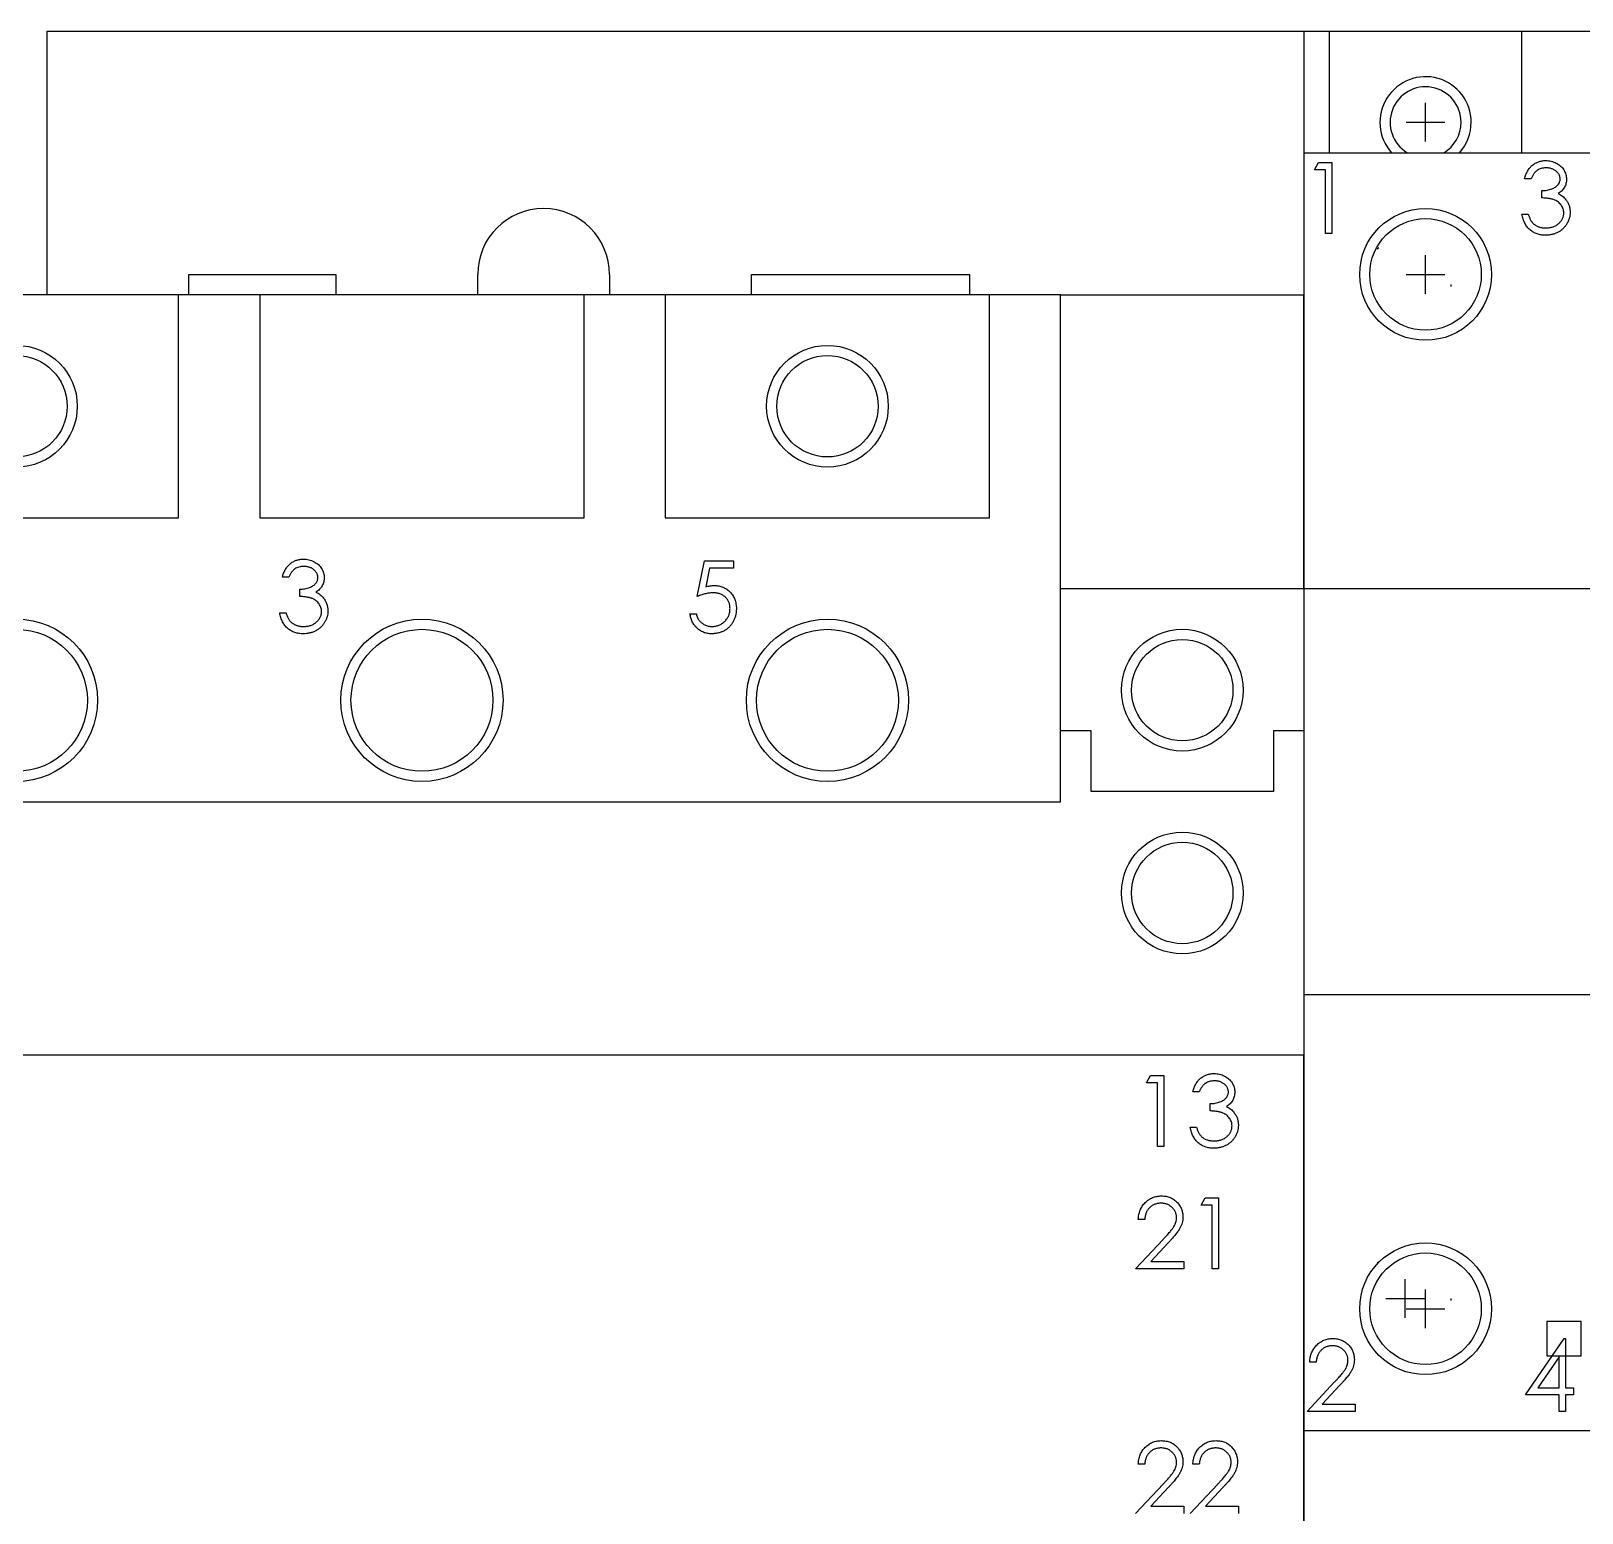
# Model space of a CAD drawing. Extents: x 299548 to 300348, y 295959 to 297159.
# Drawn here: x 299975.1 to 300051.6, y 296334.8 to 296407.9 of the extents above; entities that cross this region are included whole.
import ezdxf

# ---------------------------------------------------------------- set-up
doc = ezdxf.new("R2010")
doc.units = 0
doc.header["$MEASUREMENT"] = 0
doc.linetypes.add('ACAD_ISO07W100', pattern=[3, 0, -3])
for name, color, linetype in [('PV-1A6A', 7, 'Continuous'), ('PV-2418', 7, 'Continuous'), ('PV-2A84', 7, 'Continuous')]:
    doc.layers.add(name, color=color, linetype=linetype)

# ---------------------------------------------------------------- blocks, each defined once
blk = doc.blocks.new('Manufacturer上海良信PartName接触器SeriesNDC1ShellFrameLimitingCurrentRemarkPartTypeMinCurrent12.1MaxCurrent18Poles3PMinPower0MaxPower0LibType3DelFlgfalseUpdateDate2023-01-0100000')
for p, q in [((-16.5, 32.048), (-16.5, 33.952)), ((-16.5, 32.048), (-16.5, 33.952)), ((-17.452, 33), (-15.548, 33)), ((-17.452, 33), (-15.548, 33)), ((-16.5, 24.548), (-16.5, 26.452)), ((-17.452, 25.5), (-15.548, 25.5)), ((-17.5, -25.952), (-17.5, -24.048)), ((-18.452, -25), (-16.548, -25)), ((-16.5, -26.452), (-16.5, -24.548)), ((-17.452, -25.5), (-15.548, -25.5))]:
    blk.add_line(p, q)
at = {"color": 3}
for p, q in [((-8.82, -26.123), (-10.513, -26.123)), ((-10.513, -26.123), (-10.513, -27.815)), ((-8.82, -27.815), (-8.82, -26.123)), ((-10.513, -27.815), (-8.82, -27.815))]:
    blk.add_line(p, q, dxfattribs=at)
at = {"linetype": 'ACAD_ISO07W100', "ltscale": 3}
for centre in [(-17.5, 25), (-17.5, -25)]:
    blk.add_circle(centre, 2.25, dxfattribs=at)
at = {"layer": 'PV-2A84'}
for p, q in [((-22.5, 37.5), (-21.25, 37.5)), ((-22.5, 37.5), (-22.5, 31.5)), ((-21.25, 37.5), (-11.75, 37.5)), ((-21.25, 37.5), (-21.25, 31.5)), ((-11.75, 37.5), (11.75, 37.5)), ((-11.75, 31.5), (-11.75, 37.5)), ((-22.5, 31.5), (22.5, 31.5)), ((-22.5, 31.5), (-22.5, 10)), ((-21.978, 30.664), (-21.773, 31.023)), ((-21.44, 30.664), (-21.978, 30.664)), ((-21.773, 31.023), (-21.126, 31.023)), ((-21.44, 27.523), (-21.44, 30.664)), ((-21.126, 31.023), (-21.126, 27.523)), ((-11.299, 30.215), (-11.613, 30.215)), ((-10.76, 29.273), (-10.76, 29.632)), ((-11.748, 28.465), (-11.433, 28.465)), ((-21.126, 27.523), (-21.44, 27.523)), ((-22.5, 10), (-22.5, -10)), ((22.5, 10), (-22.5, 10)), ((-22.5, -10), (-22.5, -31.5)), ((-22.5, -10), (22.5, -10)), ((-11.577, -29.751), (-9.666, -26.969)), ((-9.666, -26.969), (-9.603, -26.969)), ((-9.603, -26.969), (-9.603, -29.392)), ((-21.898, -28.136), (-22.212, -28.136)), ((-9.917, -27.872), (-10.96, -29.392)), ((-9.917, -29.392), (-9.917, -27.872)), ((-22.346, -30.559), (-20.989, -29.11)), ((-20.721, -29.265), (-21.597, -30.2)), ((-9.917, -29.751), (-11.577, -29.751)), ((-10.96, -29.392), (-9.917, -29.392)), ((-9.917, -30.559), (-9.917, -29.751)), ((-9.603, -29.392), (-9.199, -29.392)), ((-9.199, -29.751), (-9.603, -29.751)), ((-9.603, -29.751), (-9.603, -30.559)), ((-9.199, -29.392), (-9.199, -29.751)), ((-19.968, -30.559), (-22.346, -30.559)), ((-21.597, -30.2), (-19.968, -30.2)), ((-19.968, -30.2), (-19.968, -30.559)), ((-9.603, -30.559), (-9.917, -30.559)), ((-22.5, -31.5), (22.5, -31.5)), ((-22.5, -31.5), (-22.5, -37.5))]:
    blk.add_line(p, q, dxfattribs=at)
for centre, radius in [((-16.5, 25.5), 3.25), ((-16.5, 25.5), 2.75), ((-16.5, -25.5), 3.25), ((-16.5, -25.5), 2.75)]:
    blk.add_circle(centre, radius, dxfattribs=at)
for radius, start, end in [(2.25, 0, 221.81031), (1.75, 0, 238.99728), (1.75, 301.00272, 0), (2.25, 318.18969, 0)]:
    blk.add_arc((-16.5, 33), radius, start, end, dxfattribs=at)
for points, knots in [([(-11.613, 30.215), (-11.604, 30.251), (-11.588, 30.319), (-11.553, 30.418), (-11.515, 30.511), (-11.47, 30.597), (-11.42, 30.678), (-11.364, 30.752), (-11.302, 30.82), (-11.235, 30.881), (-11.163, 30.936), (-11.088, 30.983), (-11.01, 31.023), (-10.928, 31.056), (-10.843, 31.081), (-10.755, 31.099), (-10.664, 31.111), (-10.602, 31.112), (-10.571, 31.113)], [0, 0, 0, 0, 0.072625, 0.141977, 0.208985, 0.273957, 0.336889, 0.398745, 0.460116, 0.520825, 0.580994, 0.640152, 0.698622, 0.757271, 0.816427, 0.876254, 0.937165, 1, 1, 1, 1]), ([(-10.567, 30.754), (-10.607, 30.752), (-10.685, 30.75), (-10.797, 30.726), (-10.901, 30.688), (-10.981, 30.643), (-11.04, 30.598), (-11.082, 30.559), (-11.123, 30.515), (-11.161, 30.465), (-11.199, 30.411), (-11.234, 30.35), (-11.268, 30.285), (-11.288, 30.239), (-11.299, 30.215)], [0, 0, 0, 0, 0.122712, 0.239685, 0.351816, 0.463766, 0.520818, 0.579448, 0.640604, 0.705298, 0.773634, 0.844669, 0.920057, 1, 1, 1, 1]), ([(-10.571, 31.113), (-10.525, 31.111), (-10.435, 31.109), (-10.302, 31.084), (-10.174, 31.044), (-10.052, 30.99), (-9.939, 30.923), (-9.838, 30.843), (-9.752, 30.752), (-9.679, 30.651), (-9.622, 30.543), (-9.579, 30.432), (-9.554, 30.319), (-9.551, 30.242), (-9.549, 30.203)], [0, 0, 0, 0, 0.090254, 0.17854, 0.266093, 0.354631, 0.441886, 0.525747, 0.608114, 0.690197, 0.770821, 0.848326, 0.924012, 1, 1, 1, 1]), ([(-9.863, 30.205), (-9.863, 30.223), (-9.864, 30.259), (-9.875, 30.313), (-9.89, 30.364), (-9.912, 30.414), (-9.94, 30.461), (-9.975, 30.507), (-10.016, 30.551), (-10.063, 30.591), (-10.113, 30.63), (-10.168, 30.663), (-10.227, 30.691), (-10.289, 30.714), (-10.354, 30.732), (-10.422, 30.744), (-10.493, 30.752), (-10.542, 30.753), (-10.567, 30.754)], [0, 0, 0, 0, 0.055275, 0.109966, 0.163247, 0.218076, 0.273301, 0.330909, 0.390995, 0.454176, 0.518862, 0.583311, 0.648517, 0.715031, 0.782502, 0.852323, 0.924928, 1, 1, 1, 1]), ([(-10.76, 29.632), (-10.717, 29.633), (-10.632, 29.634), (-10.508, 29.652), (-10.39, 29.676), (-10.279, 29.713), (-10.179, 29.755), (-10.092, 29.805), (-10.019, 29.861), (-9.961, 29.923), (-9.917, 29.989), (-9.886, 30.058), (-9.867, 30.13), (-9.864, 30.18), (-9.863, 30.205)], [0, 0, 0, 0, 0.1101656, 0.2157873, 0.3180274, 0.417574, 0.5116505, 0.5961621, 0.6729345, 0.7436696, 0.810677, 0.874059, 0.9366963, 1, 1, 1, 1]), ([(-9.549, 30.203), (-9.55, 30.166), (-9.552, 30.094), (-9.572, 29.988), (-9.604, 29.889), (-9.649, 29.795), (-9.708, 29.707), (-9.778, 29.625), (-9.862, 29.549), (-9.925, 29.506), (-9.958, 29.483)], [0, 0, 0, 0, 0.128068, 0.250608, 0.37063, 0.490072, 0.610375, 0.734313, 0.863217, 1, 1, 1, 1]), ([(-9.683, 28.533), (-9.685, 28.565), (-9.688, 28.63), (-9.711, 28.726), (-9.75, 28.818), (-9.803, 28.905), (-9.869, 28.986), (-9.945, 29.058), (-10.033, 29.118), (-10.114, 29.159), (-10.186, 29.187), (-10.247, 29.206), (-10.316, 29.221), (-10.391, 29.236), (-10.474, 29.249), (-10.563, 29.259), (-10.659, 29.267), (-10.726, 29.271), (-10.76, 29.273)], [0, 0, 0, 0, 0.066909, 0.133485, 0.201035, 0.271234, 0.34288, 0.413836, 0.485977, 0.56023, 0.599884, 0.644055, 0.691892, 0.744688, 0.801492, 0.862858, 0.929328, 1, 1, 1, 1]), ([(-9.958, 29.483), (-9.92, 29.465), (-9.847, 29.43), (-9.746, 29.36), (-9.655, 29.279), (-9.604, 29.216), (-9.578, 29.185)], [0, 0, 0, 0, 0.2538796, 0.5030089, 0.7502911, 1, 1, 1, 1]), ([(-9.578, 29.185), (-9.561, 29.162), (-9.528, 29.116), (-9.487, 29.042), (-9.449, 28.968), (-9.42, 28.891), (-9.398, 28.812), (-9.382, 28.731), (-9.372, 28.647), (-9.37, 28.591), (-9.369, 28.563)], [0, 0, 0, 0, 0.128136, 0.254173, 0.378112, 0.501712, 0.623986, 0.747096, 0.872875, 1, 1, 1, 1]), ([(-10.58, 27.433), (-10.618, 27.434), (-10.691, 27.436), (-10.799, 27.448), (-10.903, 27.469), (-11.001, 27.498), (-11.095, 27.534), (-11.184, 27.579), (-11.268, 27.633), (-11.348, 27.695), (-11.422, 27.764), (-11.488, 27.842), (-11.549, 27.927), (-11.602, 28.02), (-11.65, 28.12), (-11.689, 28.228), (-11.723, 28.344), (-11.739, 28.424), (-11.748, 28.465)], [0, 0, 0, 0, 0.065541, 0.128963, 0.190377, 0.250092, 0.308548, 0.366398, 0.424542, 0.48317, 0.542243, 0.601739, 0.662506, 0.724856, 0.789128, 0.856346, 0.926295, 1, 1, 1, 1]), ([(-11.433, 28.465), (-11.425, 28.438), (-11.409, 28.386), (-11.382, 28.311), (-11.351, 28.241), (-11.318, 28.178), (-11.284, 28.12), (-11.245, 28.068), (-11.204, 28.021), (-11.174, 27.995), (-11.159, 27.982)], [0, 0, 0, 0, 0.14977, 0.291316, 0.425966, 0.55216, 0.671527, 0.786122, 0.895325, 1, 1, 1, 1]), ([(-9.369, 28.563), (-9.371, 28.514), (-9.375, 28.416), (-9.407, 28.272), (-9.456, 28.13), (-9.527, 27.995), (-9.613, 27.869), (-9.715, 27.756), (-9.832, 27.659), (-9.963, 27.577), (-10.105, 27.512), (-10.256, 27.467), (-10.415, 27.438), (-10.525, 27.435), (-10.58, 27.433)], [0, 0, 0, 0, 0.0796483, 0.1589217, 0.2396195, 0.3226094, 0.4060346, 0.4876021, 0.5696846, 0.6530361, 0.7374357, 0.8224778, 0.9097477, 1, 1, 1, 1]), ([(-10.575, 27.792), (-10.542, 27.793), (-10.478, 27.794), (-10.384, 27.805), (-10.295, 27.821), (-10.212, 27.846), (-10.133, 27.877), (-10.06, 27.916), (-9.991, 27.961), (-9.928, 28.013), (-9.871, 28.069), (-9.821, 28.128), (-9.778, 28.189), (-9.744, 28.253), (-9.716, 28.32), (-9.698, 28.389), (-9.685, 28.46), (-9.684, 28.508), (-9.683, 28.533)], [0, 0, 0, 0, 0.076072, 0.148752, 0.218403, 0.28576, 0.350598, 0.414964, 0.478069, 0.541761, 0.60435, 0.664075, 0.721464, 0.777587, 0.832644, 0.887844, 0.94346, 1, 1, 1, 1]), ([(-11.159, 27.982), (-11.14, 27.966), (-11.101, 27.936), (-11.037, 27.898), (-10.97, 27.864), (-10.898, 27.839), (-10.823, 27.817), (-10.744, 27.803), (-10.66, 27.794), (-10.604, 27.793), (-10.575, 27.792)], [0, 0, 0, 0, 0.118271, 0.236178, 0.355663, 0.475904, 0.600127, 0.728608, 0.861313, 1, 1, 1, 1]), ([(-22.212, -28.136), (-22.21, -28.094), (-22.206, -28.012), (-22.187, -27.893), (-22.16, -27.779), (-22.122, -27.671), (-22.074, -27.568), (-22.018, -27.471), (-21.95, -27.38), (-21.874, -27.296), (-21.791, -27.219), (-21.702, -27.152), (-21.608, -27.096), (-21.51, -27.049), (-21.407, -27.013), (-21.299, -26.987), (-21.186, -26.971), (-21.109, -26.97), (-21.07, -26.969)], [0, 0, 0, 0, 0.068791, 0.135103, 0.198979, 0.261904, 0.323495, 0.385195, 0.446969, 0.509765, 0.572251, 0.633405, 0.693251, 0.752583, 0.812579, 0.873275, 0.93555, 1, 1, 1, 1]), ([(-21.086, -27.328), (-21.114, -27.329), (-21.167, -27.33), (-21.246, -27.34), (-21.322, -27.357), (-21.393, -27.38), (-21.462, -27.409), (-21.527, -27.446), (-21.588, -27.49), (-21.645, -27.539), (-21.698, -27.595), (-21.745, -27.656), (-21.785, -27.723), (-21.821, -27.795), (-21.849, -27.873), (-21.871, -27.956), (-21.889, -28.044), (-21.895, -28.104), (-21.898, -28.136)], [0, 0, 0, 0, 0.064439, 0.126547, 0.186887, 0.245878, 0.304041, 0.362191, 0.420976, 0.48066, 0.5406, 0.600689, 0.661936, 0.724443, 0.789038, 0.856314, 0.926352, 1, 1, 1, 1]), ([(-20.327, -28.037), (-20.328, -28.013), (-20.329, -27.966), (-20.34, -27.897), (-20.357, -27.831), (-20.381, -27.767), (-20.412, -27.705), (-20.451, -27.646), (-20.495, -27.59), (-20.546, -27.537), (-20.603, -27.488), (-20.662, -27.445), (-20.725, -27.409), (-20.792, -27.379), (-20.861, -27.356), (-20.933, -27.34), (-21.009, -27.33), (-21.06, -27.329), (-21.086, -27.328)], [0, 0, 0, 0, 0.061965, 0.122122, 0.180988, 0.239933, 0.299906, 0.359989, 0.421776, 0.486576, 0.551535, 0.615018, 0.677259, 0.73973, 0.80305, 0.866495, 0.931973, 1, 1, 1, 1]), ([(-21.07, -26.969), (-21.032, -26.97), (-20.956, -26.972), (-20.846, -26.987), (-20.742, -27.01), (-20.642, -27.044), (-20.549, -27.089), (-20.462, -27.142), (-20.379, -27.205), (-20.304, -27.278), (-20.236, -27.356), (-20.177, -27.439), (-20.126, -27.526), (-20.084, -27.615), (-20.053, -27.709), (-20.029, -27.806), (-20.016, -27.907), (-20.014, -27.975), (-20.013, -28.009)], [0, 0, 0, 0, 0.0694755, 0.1365168, 0.2007888, 0.2638297, 0.325735, 0.3872907, 0.4495092, 0.5129678, 0.5762752, 0.6375801, 0.6979026, 0.7571721, 0.8165985, 0.8766532, 0.9372896, 1, 1, 1, 1]), ([(-20.989, -29.11), (-20.956, -29.076), (-20.892, -29.009), (-20.803, -28.913), (-20.722, -28.823), (-20.65, -28.74), (-20.588, -28.664), (-20.533, -28.595), (-20.489, -28.533), (-20.441, -28.46), (-20.395, -28.371), (-20.356, -28.263), (-20.331, -28.151), (-20.328, -28.075), (-20.327, -28.037)], [0, 0, 0, 0, 0.110803, 0.212829, 0.306101, 0.390647, 0.466924, 0.534481, 0.593587, 0.644557, 0.7362, 0.825024, 0.911986, 1, 1, 1, 1]), ([(-20.013, -28.009), (-20.015, -28.058), (-20.018, -28.155), (-20.047, -28.297), (-20.091, -28.434), (-20.145, -28.545), (-20.2, -28.634), (-20.249, -28.708), (-20.307, -28.787), (-20.373, -28.871), (-20.448, -28.962), (-20.531, -29.058), (-20.623, -29.16), (-20.688, -29.229), (-20.721, -29.265)], [0, 0, 0, 0, 0.098702, 0.195672, 0.292422, 0.391343, 0.444462, 0.504229, 0.570352, 0.642546, 0.722288, 0.807921, 0.90047, 1, 1, 1, 1])]:
    blk.add_open_spline(points, degree=3, knots=knots, dxfattribs=at)
blk = doc.blocks.new('Manufacturer上海良信PartName接触器SeriesNDC1ShellFrameLimitingCurrentRemarkPartTypeMinCurrent38.1MaxCurrent65Poles3PMinPower0MaxPower0LibType3DelFlgfalseUpdateDate2023-01-0100000')
at = {"layer": 'PV-1A6A'}
for p, q in [((37.5, 64), (37.5, 50)), ((37.5, 50), (37.5, 46.5)), ((37.5, 46.5), (37.5, 13.5)), ((37.5, 13.5), (37.5, -13.5))]:
    blk.add_line(p, q, dxfattribs=at)
at = {"layer": 'PV-2418'}
for p, q in [((-24.5, 64), (37.5, 64)), ((-24.5, 64), (-24.5, 51)), ((37.5, 64), (37.5, 51)), ((-17.5, 51), (-17.5, 52)), ((-17.5, 52), (-10.25, 52)), ((-10.25, 52), (-10.25, 51)), ((-3.25, 51), (-3.25, 52)), ((3.25, 52), (3.25, 51)), ((10.25, 51), (10.25, 52)), ((10.25, 52), (21, 52)), ((21, 52), (21, 51)), ((-18, 51), (-34, 51)), ((-14, 51), (-18, 51)), ((-18, 40), (-18, 51)), ((-14, 51), (-14, 40)), ((2, 51), (-14, 51)), ((6, 51), (2, 51)), ((2, 40), (2, 51)), ((6, 51), (6, 40)), ((22, 51), (6, 51)), ((25.5, 51), (22, 51)), ((22, 40), (22, 51)), ((25.5, 51), (37.5, 51)), ((25.5, 26), (25.5, 51)), ((37.5, 36.5), (37.5, 51)), ((-34, 40), (-18, 40)), ((-14, 40), (2, 40)), ((6, 40), (22, 40)), ((7.579, 36.122), (7.938, 37.872)), ((7.938, 37.872), (9.374, 37.872)), ((8.183, 37.513), (7.995, 36.592)), ((9.374, 37.513), (8.183, 37.513)), ((9.374, 37.872), (9.374, 37.513)), ((-12.568, 37.064), (-12.883, 37.064)), ((-12.03, 36.122), (-12.03, 36.48)), ((37.5, 36.5), (25.5, 36.5)), ((37.5, 36.5), (37.5, 29.5)), ((-13.017, 35.314), (-12.703, 35.314)), ((7.22, 35.269), (7.534, 35.269)), ((27, 29.5), (25.5, 29.5)), ((27, 26.5), (27, 29.5)), ((37.5, 29.5), (36, 29.5)), ((36, 29.5), (36, 26.5)), ((37.5, 29.5), (37.5, 13.5)), ((36, 26.5), (27, 26.5)), ((-37.5, 26), (25.5, 26)), ((37.5, 13.5), (-37.5, 13.5)), ((37.5, -16.5), (37.5, 13.5)), ((29.736, 12.147), (29.941, 12.506)), ((29.941, 12.506), (30.589, 12.506)), ((30.589, 12.506), (30.589, 9.006)), ((30.275, 12.147), (29.736, 12.147)), ((30.275, 9.006), (30.275, 12.147)), ((32.339, 11.699), (32.025, 11.699)), ((32.877, 10.756), (32.877, 11.115)), ((31.89, 9.949), (32.204, 9.949)), ((30.589, 9.006), (30.275, 9.006)), ((32.428, 6.114), (32.634, 6.473)), ((32.634, 6.473), (33.281, 6.473)), ((33.281, 6.473), (33.281, 2.973)), ((29.646, 5.396), (29.332, 5.396)), ((32.967, 6.114), (32.428, 6.114)), ((32.967, 2.973), (32.967, 6.114)), ((29.198, 2.973), (30.555, 4.422)), ((30.823, 4.267), (29.947, 3.332)), ((29.947, 3.332), (31.576, 3.332)), ((31.576, 3.332), (31.576, 2.973)), ((31.576, 2.973), (29.198, 2.973)), ((33.281, 2.973), (32.967, 2.973)), ((29.646, -6.671), (29.332, -6.671)), ((32.339, -6.671), (32.025, -6.671)), ((29.198, -9.094), (30.555, -7.645)), ((31.89, -9.094), (33.247, -7.645)), ((30.823, -7.8), (29.947, -8.735)), ((33.515, -7.8), (32.639, -8.735)), ((29.947, -8.735), (31.576, -8.735)), ((31.576, -8.735), (31.576, -9.094)), ((32.639, -8.735), (34.268, -8.735)), ((34.268, -8.735), (34.268, -9.094))]:
    blk.add_line(p, q, dxfattribs=at)
for centre, radius in [((-26, 45.5), 3), ((14, 45.5), 3), ((-26, 45.5), 2.5), ((14, 45.5), 2.5), ((-26, 31), 4), ((-26, 31), 3.5), ((-6, 31), 4), ((-6, 31), 3.5), ((14, 31), 4), ((14, 31), 3.5), ((31.5, 31.5), 3), ((31.5, 31.5), 2.5), ((31.5, 21.5), 3), ((31.5, 21.5), 2.5)]:
    blk.add_circle(centre, radius, dxfattribs=at)
blk.add_arc((0, 52), 3.25, 0, 180, dxfattribs=at)
for points, knots in [([(-12.883, 37.064), (-12.874, 37.099), (-12.857, 37.168), (-12.823, 37.266), (-12.785, 37.359), (-12.74, 37.446), (-12.69, 37.526), (-12.633, 37.6), (-12.572, 37.668), (-12.504, 37.729), (-12.433, 37.784), (-12.358, 37.831), (-12.279, 37.871), (-12.198, 37.905), (-12.113, 37.93), (-12.025, 37.948), (-11.934, 37.96), (-11.872, 37.961), (-11.841, 37.961)], [0, 0, 0, 0, 0.072625, 0.141977, 0.208985, 0.273957, 0.336889, 0.398745, 0.460116, 0.520825, 0.580994, 0.640152, 0.698622, 0.757271, 0.816427, 0.876254, 0.937165, 1, 1, 1, 1]), ([(-11.837, 37.602), (-11.876, 37.601), (-11.954, 37.598), (-12.066, 37.574), (-12.171, 37.536), (-12.25, 37.491), (-12.309, 37.446), (-12.351, 37.407), (-12.393, 37.364), (-12.431, 37.313), (-12.469, 37.259), (-12.504, 37.199), (-12.538, 37.134), (-12.558, 37.088), (-12.568, 37.064)], [0, 0, 0, 0, 0.122712, 0.239685, 0.351816, 0.463766, 0.520818, 0.579448, 0.640604, 0.705298, 0.773634, 0.844669, 0.920057, 1, 1, 1, 1]), ([(-11.841, 37.961), (-11.795, 37.96), (-11.705, 37.957), (-11.572, 37.932), (-11.444, 37.893), (-11.322, 37.838), (-11.209, 37.771), (-11.108, 37.691), (-11.021, 37.6), (-10.948, 37.499), (-10.891, 37.392), (-10.849, 37.281), (-10.823, 37.167), (-10.82, 37.09), (-10.818, 37.052)], [0, 0, 0, 0, 0.0902542, 0.1785398, 0.266093, 0.354631, 0.4418862, 0.5257469, 0.6081136, 0.6901973, 0.7708215, 0.8483262, 0.9240117, 1, 1, 1, 1]), ([(-11.133, 37.053), (-11.133, 37.072), (-11.134, 37.108), (-11.144, 37.161), (-11.16, 37.213), (-11.181, 37.262), (-11.21, 37.31), (-11.244, 37.355), (-11.285, 37.399), (-11.332, 37.44), (-11.383, 37.478), (-11.438, 37.511), (-11.496, 37.54), (-11.558, 37.563), (-11.623, 37.58), (-11.691, 37.593), (-11.763, 37.601), (-11.812, 37.602), (-11.837, 37.602)], [0, 0, 0, 0, 0.055275, 0.109966, 0.163247, 0.218076, 0.273301, 0.330909, 0.390995, 0.454176, 0.518862, 0.583311, 0.648517, 0.715031, 0.782502, 0.852323, 0.924928, 1, 1, 1, 1]), ([(-12.03, 36.48), (-11.987, 36.481), (-11.902, 36.483), (-11.778, 36.5), (-11.66, 36.524), (-11.549, 36.561), (-11.448, 36.604), (-11.361, 36.654), (-11.288, 36.709), (-11.231, 36.771), (-11.187, 36.837), (-11.155, 36.906), (-11.136, 36.979), (-11.134, 37.028), (-11.133, 37.053)], [0, 0, 0, 0, 0.110166, 0.215787, 0.318027, 0.417574, 0.51165, 0.596162, 0.672935, 0.74367, 0.810677, 0.874059, 0.936696, 1, 1, 1, 1]), ([(-10.818, 37.052), (-10.82, 37.015), (-10.822, 36.942), (-10.841, 36.837), (-10.874, 36.737), (-10.919, 36.643), (-10.977, 36.555), (-11.048, 36.474), (-11.131, 36.398), (-11.195, 36.354), (-11.227, 36.332)], [0, 0, 0, 0, 0.128068, 0.250608, 0.37063, 0.490072, 0.610375, 0.734313, 0.863217, 1, 1, 1, 1]), ([(-10.953, 35.381), (-10.955, 35.414), (-10.958, 35.479), (-10.981, 35.575), (-11.019, 35.667), (-11.073, 35.754), (-11.138, 35.835), (-11.215, 35.907), (-11.303, 35.966), (-11.384, 36.007), (-11.456, 36.035), (-11.517, 36.054), (-11.586, 36.07), (-11.661, 36.085), (-11.743, 36.097), (-11.833, 36.108), (-11.929, 36.116), (-11.996, 36.12), (-12.03, 36.122)], [0, 0, 0, 0, 0.0669092, 0.1334854, 0.2010351, 0.2712343, 0.34288, 0.4138361, 0.4859766, 0.5602296, 0.5998842, 0.6440548, 0.6918919, 0.7446875, 0.8014918, 0.8628577, 0.9293284, 1, 1, 1, 1]), ([(-11.227, 36.332), (-11.19, 36.314), (-11.116, 36.278), (-11.016, 36.208), (-10.924, 36.128), (-10.873, 36.065), (-10.848, 36.033)], [0, 0, 0, 0, 0.25388, 0.503009, 0.750291, 1, 1, 1, 1]), ([(-10.848, 36.033), (-10.831, 36.01), (-10.798, 35.964), (-10.756, 35.891), (-10.719, 35.816), (-10.69, 35.739), (-10.667, 35.66), (-10.651, 35.579), (-10.641, 35.496), (-10.64, 35.44), (-10.639, 35.411)], [0, 0, 0, 0, 0.128136, 0.254173, 0.378112, 0.501712, 0.623986, 0.747096, 0.872875, 1, 1, 1, 1]), ([(8.35, 36.301), (8.323, 36.3), (8.267, 36.299), (8.181, 36.29), (8.091, 36.276), (7.997, 36.257), (7.898, 36.231), (7.795, 36.2), (7.688, 36.164), (7.616, 36.136), (7.579, 36.122)], [0, 0, 0, 0, 0.102203, 0.2110233, 0.3250997, 0.4465021, 0.5737877, 0.7089007, 0.8503579, 1, 1, 1, 1]), ([(7.995, 36.592), (8.032, 36.602), (8.104, 36.622), (8.21, 36.644), (8.31, 36.657), (8.375, 36.659), (8.407, 36.66)], [0, 0, 0, 0, 0.275068, 0.532901, 0.773973, 1, 1, 1, 1]), ([(9.194, 35.528), (9.194, 35.556), (9.192, 35.611), (9.182, 35.692), (9.164, 35.768), (9.138, 35.84), (9.106, 35.908), (9.066, 35.973), (9.019, 36.032), (8.965, 36.087), (8.906, 36.138), (8.84, 36.182), (8.77, 36.218), (8.696, 36.25), (8.616, 36.272), (8.532, 36.289), (8.443, 36.299), (8.382, 36.3), (8.35, 36.301)], [0, 0, 0, 0, 0.065351, 0.127916, 0.18836, 0.247216, 0.30563, 0.36377, 0.422661, 0.482687, 0.5433, 0.604118, 0.664965, 0.727413, 0.791468, 0.858055, 0.927037, 1, 1, 1, 1]), ([(8.407, 36.66), (8.446, 36.659), (8.523, 36.657), (8.635, 36.642), (8.743, 36.616), (8.845, 36.581), (8.942, 36.536), (9.032, 36.48), (9.119, 36.415), (9.198, 36.339), (9.271, 36.256), (9.335, 36.167), (9.389, 36.073), (9.432, 35.972), (9.467, 35.866), (9.49, 35.754), (9.506, 35.636), (9.508, 35.556), (9.508, 35.515)], [0, 0, 0, 0, 0.065808, 0.129394, 0.190894, 0.251281, 0.310815, 0.370371, 0.430768, 0.492881, 0.555104, 0.616067, 0.677256, 0.73826, 0.800762, 0.864778, 0.931045, 1, 1, 1, 1]), ([(-11.85, 34.282), (-11.887, 34.283), (-11.961, 34.284), (-12.069, 34.296), (-12.172, 34.317), (-12.271, 34.346), (-12.365, 34.382), (-12.454, 34.428), (-12.538, 34.481), (-12.617, 34.543), (-12.691, 34.612), (-12.758, 34.69), (-12.819, 34.775), (-12.872, 34.868), (-12.919, 34.968), (-12.958, 35.077), (-12.993, 35.192), (-13.009, 35.273), (-13.017, 35.314)], [0, 0, 0, 0, 0.065541, 0.128963, 0.190377, 0.250092, 0.308548, 0.366398, 0.424542, 0.48317, 0.542243, 0.601739, 0.662506, 0.724856, 0.789128, 0.856346, 0.926295, 1, 1, 1, 1]), ([(-12.703, 35.314), (-12.695, 35.287), (-12.679, 35.234), (-12.652, 35.159), (-12.621, 35.09), (-12.588, 35.026), (-12.553, 34.968), (-12.514, 34.917), (-12.474, 34.87), (-12.444, 34.843), (-12.429, 34.83)], [0, 0, 0, 0, 0.14977, 0.291316, 0.425966, 0.55216, 0.671527, 0.786122, 0.895325, 1, 1, 1, 1]), ([(-10.639, 35.411), (-10.641, 35.362), (-10.644, 35.264), (-10.676, 35.12), (-10.726, 34.979), (-10.796, 34.844), (-10.882, 34.717), (-10.984, 34.604), (-11.102, 34.507), (-11.233, 34.426), (-11.374, 34.361), (-11.526, 34.316), (-11.685, 34.287), (-11.794, 34.283), (-11.85, 34.282)], [0, 0, 0, 0, 0.0796483, 0.1589217, 0.2396195, 0.3226094, 0.4060346, 0.4876021, 0.5696846, 0.6530361, 0.7374357, 0.8224778, 0.9097477, 1, 1, 1, 1]), ([(-11.844, 34.641), (-11.811, 34.641), (-11.747, 34.643), (-11.654, 34.654), (-11.565, 34.67), (-11.482, 34.695), (-11.403, 34.725), (-11.329, 34.764), (-11.261, 34.809), (-11.197, 34.861), (-11.14, 34.917), (-11.09, 34.976), (-11.048, 35.038), (-11.013, 35.102), (-10.986, 35.168), (-10.968, 35.237), (-10.955, 35.308), (-10.954, 35.357), (-10.953, 35.381)], [0, 0, 0, 0, 0.076072, 0.148752, 0.218403, 0.28576, 0.350598, 0.414964, 0.478069, 0.541761, 0.60435, 0.664075, 0.721464, 0.777587, 0.832644, 0.887844, 0.94346, 1, 1, 1, 1]), ([(8.288, 34.282), (8.253, 34.282), (8.184, 34.284), (8.084, 34.298), (7.987, 34.318), (7.895, 34.349), (7.807, 34.387), (7.723, 34.436), (7.643, 34.491), (7.568, 34.556), (7.499, 34.627), (7.437, 34.704), (7.382, 34.785), (7.334, 34.872), (7.294, 34.964), (7.262, 35.061), (7.236, 35.163), (7.226, 35.233), (7.22, 35.269)], [0, 0, 0, 0, 0.065421, 0.128708, 0.190236, 0.250724, 0.310637, 0.370766, 0.431615, 0.493523, 0.555883, 0.617342, 0.678668, 0.740711, 0.802985, 0.866803, 0.932347, 1, 1, 1, 1]), ([(7.534, 35.269), (7.542, 35.236), (7.557, 35.171), (7.589, 35.081), (7.629, 35.001), (7.677, 34.929), (7.733, 34.867), (7.798, 34.811), (7.87, 34.761), (7.95, 34.719), (8.035, 34.684), (8.124, 34.66), (8.214, 34.643), (8.275, 34.642), (8.306, 34.641)], [0, 0, 0, 0, 0.094687, 0.181994, 0.264377, 0.34218, 0.418618, 0.496509, 0.577369, 0.661511, 0.746733, 0.831258, 0.915206, 1, 1, 1, 1]), ([(9.508, 35.515), (9.508, 35.487), (9.506, 35.43), (9.5, 35.346), (9.487, 35.263), (9.469, 35.183), (9.447, 35.104), (9.42, 35.027), (9.386, 34.952), (9.35, 34.879), (9.308, 34.809), (9.263, 34.743), (9.214, 34.681), (9.162, 34.623), (9.106, 34.57), (9.046, 34.521), (8.984, 34.476), (8.917, 34.435), (8.848, 34.398), (8.775, 34.368), (8.701, 34.341), (8.623, 34.319), (8.543, 34.302), (8.46, 34.291), (8.375, 34.283), (8.317, 34.282), (8.288, 34.282)], [0, 0, 0, 0, 0.0440145, 0.0874341, 0.1301184, 0.1725537, 0.2145548, 0.2562981, 0.2984382, 0.340849, 0.3827152, 0.423924, 0.4642462, 0.5040737, 0.5438619, 0.5835667, 0.6230943, 0.6632291, 0.7035513, 0.7439379, 0.7845413, 0.8257501, 0.8677574, 0.9107452, 0.9549144, 1, 1, 1, 1]), ([(8.306, 34.641), (8.336, 34.642), (8.395, 34.643), (8.482, 34.656), (8.566, 34.675), (8.646, 34.703), (8.723, 34.738), (8.796, 34.783), (8.867, 34.834), (8.934, 34.893), (8.994, 34.958), (9.048, 35.028), (9.093, 35.102), (9.131, 35.179), (9.159, 35.261), (9.18, 35.347), (9.192, 35.436), (9.194, 35.497), (9.194, 35.528)], [0, 0, 0, 0, 0.064207, 0.126425, 0.18768, 0.248216, 0.308305, 0.369661, 0.431699, 0.495947, 0.559758, 0.622295, 0.683911, 0.745092, 0.80674, 0.869087, 0.93329, 1, 1, 1, 1]), ([(-12.429, 34.83), (-12.409, 34.815), (-12.37, 34.785), (-12.306, 34.746), (-12.239, 34.713), (-12.168, 34.687), (-12.093, 34.666), (-12.013, 34.652), (-11.93, 34.642), (-11.873, 34.641), (-11.844, 34.641)], [0, 0, 0, 0, 0.118271, 0.236178, 0.355663, 0.475904, 0.600127, 0.728608, 0.861313, 1, 1, 1, 1]), ([(32.025, 11.699), (32.033, 11.734), (32.05, 11.803), (32.084, 11.901), (32.122, 11.994), (32.168, 12.08), (32.217, 12.161), (32.274, 12.235), (32.335, 12.303), (32.403, 12.364), (32.474, 12.419), (32.55, 12.466), (32.628, 12.506), (32.709, 12.539), (32.794, 12.564), (32.882, 12.583), (32.973, 12.594), (33.035, 12.596), (33.066, 12.596)], [0, 0, 0, 0, 0.072625, 0.141977, 0.208985, 0.273957, 0.336889, 0.398745, 0.460116, 0.520825, 0.580994, 0.640152, 0.698622, 0.757271, 0.816427, 0.876254, 0.937165, 1, 1, 1, 1]), ([(33.066, 12.596), (33.112, 12.595), (33.202, 12.592), (33.335, 12.567), (33.463, 12.528), (33.585, 12.473), (33.698, 12.406), (33.799, 12.326), (33.886, 12.235), (33.959, 12.134), (34.016, 12.026), (34.058, 11.916), (34.084, 11.802), (34.087, 11.725), (34.089, 11.687)], [0, 0, 0, 0, 0.090254, 0.17854, 0.266093, 0.354631, 0.441886, 0.525747, 0.608114, 0.690197, 0.770821, 0.848326, 0.924012, 1, 1, 1, 1]), ([(33.071, 12.237), (33.031, 12.236), (32.953, 12.233), (32.841, 12.209), (32.736, 12.171), (32.657, 12.126), (32.598, 12.081), (32.556, 12.042), (32.514, 11.999), (32.477, 11.948), (32.438, 11.894), (32.403, 11.834), (32.37, 11.768), (32.349, 11.722), (32.339, 11.699)], [0, 0, 0, 0, 0.122712, 0.239685, 0.351816, 0.463766, 0.520818, 0.579448, 0.640604, 0.705298, 0.773634, 0.844669, 0.920057, 1, 1, 1, 1]), ([(32.877, 11.115), (32.92, 11.116), (33.005, 11.117), (33.129, 11.135), (33.248, 11.159), (33.358, 11.196), (33.459, 11.239), (33.546, 11.289), (33.619, 11.344), (33.677, 11.406), (33.72, 11.472), (33.752, 11.541), (33.771, 11.614), (33.773, 11.663), (33.775, 11.688)], [0, 0, 0, 0, 0.1101656, 0.2157873, 0.3180274, 0.417574, 0.5116505, 0.5961621, 0.6729345, 0.7436696, 0.810677, 0.874059, 0.9366963, 1, 1, 1, 1]), ([(33.775, 11.688), (33.774, 11.706), (33.773, 11.743), (33.763, 11.796), (33.747, 11.847), (33.726, 11.897), (33.697, 11.945), (33.663, 11.99), (33.622, 12.034), (33.575, 12.075), (33.524, 12.113), (33.469, 12.146), (33.411, 12.174), (33.349, 12.198), (33.284, 12.215), (33.216, 12.228), (33.144, 12.235), (33.095, 12.237), (33.071, 12.237)], [0, 0, 0, 0, 0.055275, 0.109966, 0.163247, 0.218076, 0.273301, 0.330909, 0.390995, 0.454176, 0.518862, 0.583311, 0.648517, 0.715031, 0.782502, 0.852323, 0.924928, 1, 1, 1, 1]), ([(34.089, 11.687), (34.087, 11.65), (34.085, 11.577), (34.066, 11.472), (34.033, 11.372), (33.988, 11.278), (33.93, 11.19), (33.859, 11.109), (33.776, 11.033), (33.712, 10.989), (33.68, 10.967)], [0, 0, 0, 0, 0.128068, 0.250608, 0.37063, 0.490072, 0.610375, 0.734313, 0.863217, 1, 1, 1, 1]), ([(33.954, 10.016), (33.952, 10.049), (33.949, 10.114), (33.926, 10.209), (33.888, 10.302), (33.834, 10.389), (33.769, 10.47), (33.692, 10.542), (33.604, 10.601), (33.523, 10.642), (33.452, 10.67), (33.39, 10.689), (33.321, 10.705), (33.246, 10.719), (33.164, 10.732), (33.074, 10.742), (32.978, 10.751), (32.911, 10.754), (32.877, 10.756)], [0, 0, 0, 0, 0.066909, 0.133485, 0.201035, 0.271234, 0.34288, 0.413836, 0.485977, 0.56023, 0.599884, 0.644055, 0.691892, 0.744688, 0.801492, 0.862858, 0.929328, 1, 1, 1, 1]), ([(33.68, 10.967), (33.717, 10.949), (33.791, 10.913), (33.891, 10.843), (33.983, 10.763), (34.034, 10.7), (34.059, 10.668)], [0, 0, 0, 0, 0.2538796, 0.5030089, 0.7502911, 1, 1, 1, 1]), ([(33.057, 8.917), (33.02, 8.917), (32.946, 8.919), (32.838, 8.931), (32.735, 8.952), (32.636, 8.981), (32.542, 9.017), (32.453, 9.063), (32.369, 9.116), (32.29, 9.178), (32.216, 9.247), (32.149, 9.325), (32.088, 9.41), (32.035, 9.503), (31.988, 9.603), (31.949, 9.711), (31.914, 9.827), (31.898, 9.907), (31.89, 9.949)], [0, 0, 0, 0, 0.065541, 0.128963, 0.190377, 0.250092, 0.308548, 0.366398, 0.424542, 0.48317, 0.542243, 0.601739, 0.662506, 0.724856, 0.789128, 0.856346, 0.926295, 1, 1, 1, 1]), ([(32.204, 9.949), (32.212, 9.922), (32.228, 9.869), (32.255, 9.794), (32.286, 9.725), (32.319, 9.661), (32.354, 9.603), (32.393, 9.552), (32.433, 9.504), (32.463, 9.478), (32.478, 9.465)], [0, 0, 0, 0, 0.14977, 0.291316, 0.425966, 0.55216, 0.671527, 0.786122, 0.895325, 1, 1, 1, 1]), ([(34.268, 10.046), (34.266, 9.997), (34.263, 9.899), (34.231, 9.755), (34.181, 9.614), (34.111, 9.479), (34.025, 9.352), (33.923, 9.239), (33.805, 9.142), (33.675, 9.061), (33.533, 8.996), (33.381, 8.951), (33.222, 8.921), (33.113, 8.918), (33.057, 8.917)], [0, 0, 0, 0, 0.079648, 0.158922, 0.239619, 0.322609, 0.406035, 0.487602, 0.569685, 0.653036, 0.737436, 0.822478, 0.909748, 1, 1, 1, 1]), ([(33.063, 9.276), (33.096, 9.276), (33.16, 9.277), (33.253, 9.288), (33.342, 9.305), (33.425, 9.33), (33.504, 9.36), (33.578, 9.399), (33.647, 9.444), (33.71, 9.496), (33.767, 9.552), (33.817, 9.611), (33.86, 9.673), (33.894, 9.737), (33.921, 9.803), (33.94, 9.872), (33.952, 9.943), (33.953, 9.992), (33.954, 10.016)], [0, 0, 0, 0, 0.076072, 0.148752, 0.218403, 0.28576, 0.350598, 0.414964, 0.478069, 0.541761, 0.60435, 0.664075, 0.721464, 0.777587, 0.832644, 0.887844, 0.94346, 1, 1, 1, 1]), ([(34.059, 10.668), (34.076, 10.645), (34.109, 10.599), (34.151, 10.526), (34.188, 10.451), (34.217, 10.374), (34.24, 10.295), (34.256, 10.214), (34.266, 10.131), (34.267, 10.074), (34.268, 10.046)], [0, 0, 0, 0, 0.128136, 0.254173, 0.378112, 0.501712, 0.623986, 0.747096, 0.872875, 1, 1, 1, 1]), ([(32.478, 9.465), (32.498, 9.45), (32.537, 9.42), (32.601, 9.381), (32.668, 9.348), (32.74, 9.322), (32.815, 9.301), (32.894, 9.287), (32.977, 9.277), (33.034, 9.276), (33.063, 9.276)], [0, 0, 0, 0, 0.118271, 0.236178, 0.355663, 0.475904, 0.600127, 0.728608, 0.861313, 1, 1, 1, 1]), ([(29.332, 5.396), (29.334, 5.438), (29.338, 5.52), (29.357, 5.639), (29.384, 5.753), (29.422, 5.861), (29.469, 5.963), (29.526, 6.06), (29.593, 6.151), (29.67, 6.236), (29.752, 6.313), (29.842, 6.379), (29.936, 6.436), (30.034, 6.483), (30.137, 6.518), (30.245, 6.544), (30.358, 6.56), (30.435, 6.562), (30.474, 6.563)], [0, 0, 0, 0, 0.0687908, 0.1351033, 0.1989787, 0.2619043, 0.323495, 0.3851954, 0.4469692, 0.5097648, 0.5722506, 0.6334052, 0.6932512, 0.7525832, 0.8125793, 0.8732751, 0.9355499, 1, 1, 1, 1]), ([(30.458, 6.204), (30.43, 6.203), (30.376, 6.202), (30.297, 6.192), (30.222, 6.175), (30.15, 6.152), (30.082, 6.122), (30.017, 6.086), (29.956, 6.042), (29.899, 5.992), (29.846, 5.937), (29.799, 5.875), (29.759, 5.808), (29.723, 5.737), (29.694, 5.659), (29.672, 5.576), (29.655, 5.488), (29.649, 5.427), (29.646, 5.396)], [0, 0, 0, 0, 0.064439, 0.126547, 0.186887, 0.245878, 0.304041, 0.362191, 0.420976, 0.48066, 0.5406, 0.600689, 0.661936, 0.724443, 0.789038, 0.856314, 0.926352, 1, 1, 1, 1]), ([(31.217, 5.494), (31.216, 5.518), (31.215, 5.565), (31.204, 5.634), (31.187, 5.701), (31.163, 5.765), (31.132, 5.827), (31.093, 5.885), (31.049, 5.942), (30.997, 5.995), (30.941, 6.044), (30.881, 6.087), (30.818, 6.123), (30.752, 6.152), (30.683, 6.176), (30.61, 6.192), (30.535, 6.202), (30.484, 6.203), (30.458, 6.204)], [0, 0, 0, 0, 0.061965, 0.122122, 0.180988, 0.239933, 0.299906, 0.359989, 0.421776, 0.486576, 0.551535, 0.615018, 0.677259, 0.73973, 0.80305, 0.866495, 0.931973, 1, 1, 1, 1]), ([(30.474, 6.563), (30.512, 6.562), (30.587, 6.56), (30.698, 6.545), (30.802, 6.521), (30.902, 6.488), (30.995, 6.443), (31.082, 6.389), (31.165, 6.327), (31.239, 6.254), (31.308, 6.176), (31.367, 6.092), (31.418, 6.006), (31.46, 5.916), (31.491, 5.822), (31.515, 5.726), (31.528, 5.625), (31.53, 5.557), (31.531, 5.522)], [0, 0, 0, 0, 0.069475, 0.136517, 0.200789, 0.26383, 0.325735, 0.387291, 0.449509, 0.512968, 0.576275, 0.63758, 0.697903, 0.757172, 0.816599, 0.876653, 0.93729, 1, 1, 1, 1]), ([(30.555, 4.422), (30.588, 4.456), (30.652, 4.522), (30.741, 4.619), (30.822, 4.709), (30.894, 4.791), (30.956, 4.868), (31.011, 4.936), (31.055, 4.999), (31.102, 5.072), (31.149, 5.161), (31.188, 5.269), (31.212, 5.381), (31.215, 5.456), (31.217, 5.494)], [0, 0, 0, 0, 0.110803, 0.212829, 0.306101, 0.390647, 0.466924, 0.534481, 0.593587, 0.644557, 0.7362, 0.825024, 0.911986, 1, 1, 1, 1]), ([(31.531, 5.522), (31.529, 5.474), (31.526, 5.377), (31.497, 5.235), (31.452, 5.097), (31.398, 4.987), (31.344, 4.897), (31.295, 4.824), (31.237, 4.745), (31.171, 4.66), (31.096, 4.57), (31.013, 4.473), (30.921, 4.372), (30.856, 4.302), (30.823, 4.267)], [0, 0, 0, 0, 0.098702, 0.195672, 0.292422, 0.391343, 0.444462, 0.504229, 0.570352, 0.642546, 0.722288, 0.807921, 0.90047, 1, 1, 1, 1]), ([(29.332, -6.671), (29.334, -6.629), (29.338, -6.547), (29.357, -6.428), (29.384, -6.314), (29.422, -6.206), (29.469, -6.103), (29.526, -6.006), (29.593, -5.915), (29.67, -5.831), (29.752, -5.754), (29.842, -5.687), (29.936, -5.631), (30.034, -5.584), (30.137, -5.548), (30.245, -5.522), (30.358, -5.506), (30.435, -5.505), (30.474, -5.504)], [0, 0, 0, 0, 0.0687908, 0.1351033, 0.1989787, 0.2619043, 0.323495, 0.3851954, 0.4469692, 0.5097648, 0.5722506, 0.6334052, 0.6932512, 0.7525832, 0.8125793, 0.8732751, 0.9355499, 1, 1, 1, 1]), ([(30.458, -5.863), (30.43, -5.864), (30.376, -5.865), (30.297, -5.875), (30.222, -5.892), (30.15, -5.915), (30.082, -5.944), (30.017, -5.981), (29.956, -6.025), (29.899, -6.075), (29.846, -6.13), (29.799, -6.191), (29.759, -6.258), (29.723, -6.33), (29.694, -6.408), (29.672, -6.491), (29.655, -6.579), (29.649, -6.639), (29.646, -6.671)], [0, 0, 0, 0, 0.064439, 0.126547, 0.186887, 0.245878, 0.304041, 0.362191, 0.420976, 0.48066, 0.5406, 0.600689, 0.661936, 0.724443, 0.789038, 0.856314, 0.926352, 1, 1, 1, 1]), ([(31.217, -6.572), (31.216, -6.549), (31.215, -6.501), (31.204, -6.432), (31.187, -6.366), (31.163, -6.302), (31.132, -6.24), (31.093, -6.181), (31.049, -6.125), (30.997, -6.072), (30.941, -6.023), (30.881, -5.98), (30.818, -5.944), (30.752, -5.914), (30.683, -5.891), (30.61, -5.875), (30.535, -5.865), (30.484, -5.864), (30.458, -5.863)], [0, 0, 0, 0, 0.061965, 0.122122, 0.180988, 0.239933, 0.299906, 0.359989, 0.421776, 0.486576, 0.551535, 0.615018, 0.677259, 0.73973, 0.80305, 0.866495, 0.931973, 1, 1, 1, 1]), ([(30.474, -5.504), (30.512, -5.505), (30.587, -5.507), (30.698, -5.522), (30.802, -5.545), (30.902, -5.579), (30.995, -5.624), (31.082, -5.677), (31.165, -5.74), (31.239, -5.813), (31.308, -5.891), (31.367, -5.975), (31.418, -6.061), (31.46, -6.15), (31.491, -6.244), (31.515, -6.341), (31.528, -6.442), (31.53, -6.51), (31.531, -6.544)], [0, 0, 0, 0, 0.0694755, 0.1365168, 0.2007888, 0.2638297, 0.325735, 0.3872907, 0.4495092, 0.5129678, 0.5762752, 0.6375801, 0.6979026, 0.7571721, 0.8165985, 0.8766532, 0.9372896, 1, 1, 1, 1]), ([(32.025, -6.671), (32.027, -6.629), (32.031, -6.547), (32.049, -6.428), (32.076, -6.314), (32.114, -6.206), (32.162, -6.103), (32.218, -6.006), (32.286, -5.915), (32.362, -5.831), (32.445, -5.754), (32.534, -5.687), (32.628, -5.631), (32.726, -5.584), (32.829, -5.548), (32.937, -5.522), (33.05, -5.506), (33.127, -5.505), (33.166, -5.504)], [0, 0, 0, 0, 0.068791, 0.135103, 0.198979, 0.261904, 0.323495, 0.385195, 0.446969, 0.509765, 0.572251, 0.633405, 0.693251, 0.752583, 0.812579, 0.873275, 0.93555, 1, 1, 1, 1]), ([(33.15, -5.863), (33.122, -5.864), (33.069, -5.865), (32.99, -5.875), (32.915, -5.892), (32.843, -5.915), (32.774, -5.944), (32.709, -5.981), (32.648, -6.025), (32.591, -6.075), (32.538, -6.13), (32.492, -6.191), (32.451, -6.258), (32.416, -6.33), (32.387, -6.408), (32.365, -6.491), (32.347, -6.579), (32.342, -6.639), (32.339, -6.671)], [0, 0, 0, 0, 0.064439, 0.126547, 0.186887, 0.245878, 0.304041, 0.362191, 0.420976, 0.48066, 0.5406, 0.600689, 0.661936, 0.724443, 0.789038, 0.856314, 0.926352, 1, 1, 1, 1]), ([(33.909, -6.572), (33.909, -6.549), (33.907, -6.501), (33.896, -6.432), (33.879, -6.366), (33.856, -6.302), (33.824, -6.24), (33.785, -6.181), (33.741, -6.125), (33.69, -6.072), (33.633, -6.023), (33.574, -5.98), (33.511, -5.944), (33.444, -5.914), (33.375, -5.891), (33.303, -5.875), (33.227, -5.865), (33.176, -5.864), (33.15, -5.863)], [0, 0, 0, 0, 0.061965, 0.122122, 0.180988, 0.239933, 0.299906, 0.359989, 0.421776, 0.486576, 0.551535, 0.615018, 0.677259, 0.73973, 0.80305, 0.866495, 0.931973, 1, 1, 1, 1]), ([(33.166, -5.504), (33.204, -5.505), (33.28, -5.507), (33.39, -5.522), (33.495, -5.545), (33.594, -5.579), (33.687, -5.624), (33.774, -5.677), (33.857, -5.74), (33.932, -5.813), (34, -5.891), (34.059, -5.975), (34.11, -6.061), (34.152, -6.15), (34.183, -6.244), (34.207, -6.341), (34.22, -6.442), (34.222, -6.51), (34.223, -6.544)], [0, 0, 0, 0, 0.069475, 0.136517, 0.200789, 0.26383, 0.325735, 0.387291, 0.449509, 0.512968, 0.576275, 0.63758, 0.697903, 0.757172, 0.816599, 0.876653, 0.93729, 1, 1, 1, 1]), ([(30.555, -7.645), (30.588, -7.611), (30.652, -7.544), (30.741, -7.448), (30.822, -7.358), (30.894, -7.275), (30.956, -7.199), (31.011, -7.13), (31.055, -7.068), (31.102, -6.995), (31.149, -6.906), (31.188, -6.798), (31.212, -6.686), (31.215, -6.61), (31.217, -6.572)], [0, 0, 0, 0, 0.110803, 0.212829, 0.306101, 0.390647, 0.466924, 0.534481, 0.593587, 0.644557, 0.7362, 0.825024, 0.911986, 1, 1, 1, 1]), ([(31.531, -6.544), (31.529, -6.593), (31.526, -6.69), (31.497, -6.832), (31.452, -6.969), (31.398, -7.08), (31.344, -7.169), (31.295, -7.243), (31.237, -7.322), (31.171, -7.406), (31.096, -7.497), (31.013, -7.593), (30.921, -7.695), (30.856, -7.764), (30.823, -7.8)], [0, 0, 0, 0, 0.098702, 0.195672, 0.292422, 0.391343, 0.444462, 0.504229, 0.570352, 0.642546, 0.722288, 0.807921, 0.90047, 1, 1, 1, 1]), ([(33.247, -7.645), (33.28, -7.611), (33.344, -7.544), (33.434, -7.448), (33.514, -7.358), (33.586, -7.275), (33.648, -7.199), (33.703, -7.13), (33.747, -7.068), (33.795, -6.995), (33.841, -6.906), (33.881, -6.798), (33.905, -6.686), (33.908, -6.61), (33.909, -6.572)], [0, 0, 0, 0, 0.110803, 0.212829, 0.306101, 0.390647, 0.466924, 0.534481, 0.593587, 0.644557, 0.7362, 0.825024, 0.911986, 1, 1, 1, 1]), ([(34.223, -6.544), (34.222, -6.593), (34.218, -6.69), (34.189, -6.832), (34.145, -6.969), (34.091, -7.08), (34.036, -7.169), (33.987, -7.243), (33.93, -7.322), (33.863, -7.406), (33.788, -7.497), (33.705, -7.593), (33.613, -7.695), (33.549, -7.764), (33.515, -7.8)], [0, 0, 0, 0, 0.098702, 0.195672, 0.292422, 0.391343, 0.444462, 0.504229, 0.570352, 0.642546, 0.722288, 0.807921, 0.90047, 1, 1, 1, 1])]:
    blk.add_open_spline(points, degree=3, knots=knots, dxfattribs=at)

msp = doc.modelspace()

# ---------------------------------------------------------------- block references
for name, p in [('Manufacturer上海良信PartName接触器SeriesNDC1ShellFrameLimitingCurrentRemarkPartTypeMinCurrent38.1MaxCurrent65Poles3PMinPower0MaxPower0LibType3DelFlgfalseUpdateDate2023-01-0100000', (300000.402, 296343.851)), ('Manufacturer上海良信PartName接触器SeriesNDC1ShellFrameLimitingCurrentRemarkPartTypeMinCurrent12.1MaxCurrent18Poles3PMinPower0MaxPower0LibType3DelFlgfalseUpdateDate2023-01-0100000', (300060.402, 296370.351))]:
    msp.add_blockref(name, p)

doc.saveas('drawing.dxf')
